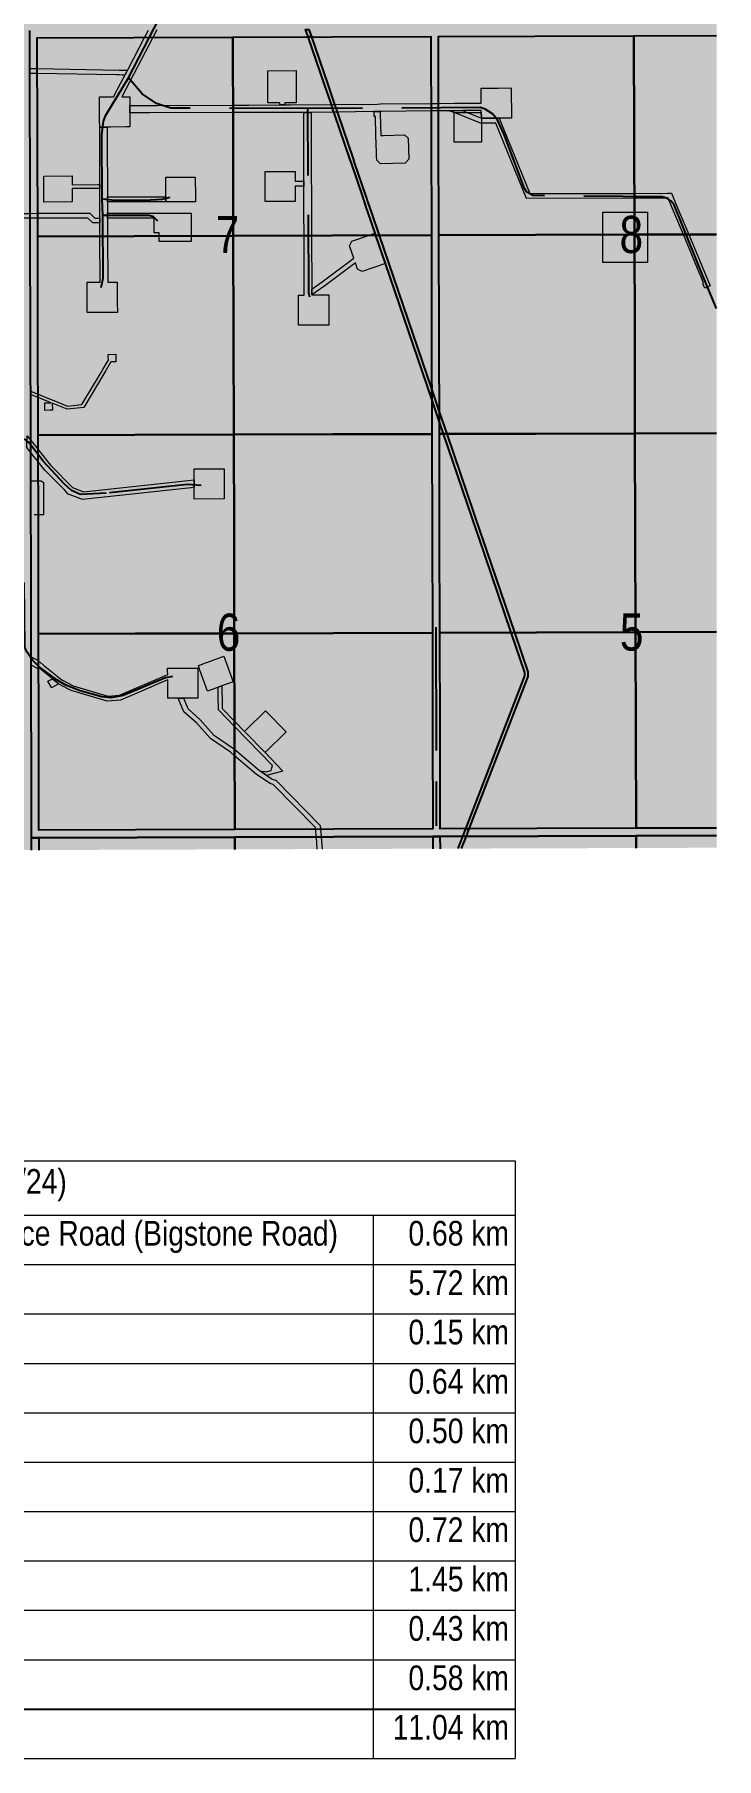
# Model space of a CAD drawing. Extents: x 520549 to 522128, y 6027808 to 6029983.
# Drawn here: x 521631 to 521907, y 6027808 to 6028506 of the extents above; entities that cross this region are included whole.
import ezdxf
from ezdxf.enums import TextEntityAlignment as Align

# ---------------------------------------------------------------- set-up
doc = ezdxf.new("R2010")
doc.units = 0
doc.header["$LTSCALE"] = 5
doc.linetypes.add('DASHED2', pattern=[9.525, 6.35, -3.175])
doc.linetypes.add('foc-UNSURVEYED', pattern=[12.5, 10, -2.5])
doc.layers.get('Defpoints').update_dxf_attribs({"color": 9})
doc.layers.add('AS-ROUTEMAP', color=35, linetype='Continuous', lineweight=0)
for name, color, linetype in [('CG-NOTES', 7, 'Continuous'), ('L-USEC', 7, 'foc-UNSURVEYED'), ('Quarters', 8, 'Continuous'), ('RoadSeg', 57, 'DASHED2'), ('ROE', 35, 'Continuous'), ('S-7', 6, 'Continuous'), ('Townships', 57, 'Continuous')]:
    doc.layers.add(name, color=color, linetype=linetype)
doc.layers.add('ROUTE-MAP-BACKGROUND-H', color=7, linetype='Continuous', true_color=0xf0ebff)
doc.styles.add('0', font='ARIALN.TTF')
doc.styles.add('120', font='ARIALN.TTF', dxfattribs={"height": 13})
doc.styles.add('BOLD', font='ARIALNB.TTF')

# ---------------------------------------------------------------- blocks, each defined once
blk = doc.blocks.new('*T577')
at = {"layer": 'CG-NOTES', "color": 0, "lineweight": -2, "transparency": 16777216}
blk.add_line((0, -221.98), (513.21, -221.98), dxfattribs=at)
at = {"layer": 'Defpoints', "color": 8, "linetype": 'ByBlock', "lineweight": 0, "transparency": 16777216}
for p, q in [((0, 0), (513.21, 0)), ((0, 0), (0, -241.98)), ((513.21, 0), (513.21, -241.98)), ((0, -21.98), (513.21, -21.98)), ((62.67, -21.98), (62.67, -241.98)), ((455.66, -21.98), (455.66, -241.98)), ((0, -41.98), (513.21, -41.98)), ((0, -61.98), (513.21, -61.98)), ((0, -81.98), (513.21, -81.98)), ((0, -101.98), (513.21, -101.98)), ((0, -121.98), (513.21, -121.98)), ((0, -141.98), (513.21, -141.98)), ((0, -161.98), (513.21, -161.98)), ((0, -181.98), (513.21, -181.98)), ((0, -201.98), (513.21, -201.98)), ((0, -241.98), (513.21, -241.98))]:
    blk.add_line(p, q, dxfattribs=at)
at = {"layer": 'CG-NOTES', "color": 154, "transparency": 16777216, "insert": (2.5, -2.33), "char_height": 11.9999, "width": 508.2056, "attachment_point": 1, "style": 'BOLD'}
blk.add_mtext('\\A1;{\\fArial Narrow|b0|i0|c0|p34;\\C14;ROAD USAGE\\fArial Narrow|b1|i0|c0|p34;\\H0.99999x; \\fArial Narrow|b0|i0|c0|p34;\\H0.83333x;\\C256;(LAND SEARCH CURRENT AS OF 02/02/24)}', dxfattribs=at)
at = {"layer": 'CG-NOTES', "transparency": 16777216, "style": '0'}
for s, insert, char_height, width, attachment_point in [('A - B', (31.34, -24.31), 10, 57.6743, 2), ('M.D. of Greenview No. 16 - RRD 0226781 -Service Road (Bigstone Road)', (65.17, -24.31), 9.9999, 387.9871, 1), ('0.68 km', (510.71, -24.31), 10, 52.5443, 3), ('B - C', (31.34, -44.31), 10, 57.6743, 2), ('CRR - LOC 911108 (High Grade Gravel Road)', (65.17, -44.31), 9.9999, 387.9871, 1), ('5.72 km', (510.71, -44.31), 10, 52.5443, 3), ('C - D', (31.34, -64.31), 10, 57.6743, 2), ('CRR - LOC 220764', (65.17, -64.31), 9.9999, 387.9871, 1), ('0.15 km', (510.71, -64.31), 10, 52.5443, 3), ('D - E', (31.34, -84.31), 10, 57.6743, 2), ('CRR - MSL 1381', (65.17, -84.31), 9.9999, 387.9871, 1), ('0.64 km', (510.71, -84.31), 10, 52.5443, 3), ('E - F', (31.34, -104.31), 10, 57.6743, 2), ('Razor - LOC 961337', (65.17, -104.31), 9.9999, 387.9871, 1), ('0.50 km', (510.71, -104.31), 10, 52.5443, 3), ('F - G', (31.34, -124.31), 10, 57.6743, 2), ('CRR - LOC 230162', (65.17, -124.31), 9.9999, 387.9871, 1), ('0.17 km', (510.71, -124.31), 10, 52.5443, 3), ('G - H', (31.34, -144.31), 10, 57.6743, 2), ('CRR - LOC 211338', (65.17, -144.31), 9.9999, 387.9871, 1), ('0.72 km', (510.71, -144.31), 10, 52.5443, 3), ('H - I', (31.34, -164.31), 10, 57.6743, 2), ('CRR - LOC 211108', (65.17, -164.31), 9.9999, 387.9871, 1), ('1.45 km', (510.71, -164.31), 10, 52.5443, 3), ('I - J', (31.34, -184.31), 10, 57.6743, 2), ('CPEC - LOC 231095', (65.17, -184.31), 9.9999, 387.9871, 1), ('0.43 km', (510.71, -184.31), 10, 52.5443, 3), ('J - K', (31.34, -204.31), 10, 57.6743, 2), ('Paramount - LOC 160756', (65.17, -204.31), 9.9999, 387.9871, 1), ('0.58 km', (510.71, -204.31), 10, 52.5443, 3), ('11.04 km', (510.71, -224.31), 10, 52.5443, 3)]:
    blk.add_mtext(s, dxfattribs=dict(at, insert=insert, char_height=char_height, width=width, attachment_point=attachment_point))

msp = doc.modelspace()

# ---------------------------------------------------------------- hatches: boundary and pattern name
at = {"layer": 'ROUTE-MAP-BACKGROUND-H'}
h = msp.add_hatch(color=256, dxfattribs=at)
h.dxf.hatch_style = 1
h.paths.add_polyline_path([(520630.49, 6029199.99), (520630.49, 6029147.72), (520648.82, 6029147.71), (520648.95, 6028175.05), (521624.83, 6028176.24), (521907.38, 6028177.2), (521907.38, 6029199.99)])

# ---------------------------------------------------------------- linework, layer by layer
at = {"layer": 'AS-ROUTEMAP', "flags": 128}
for points in [[(521680.56, 6028508.3), (521678.98, 6028505.27), (521678.98, 6028505.27), (521666.44, 6028481.2), (521667.29, 6028481.21), (521669.58, 6028481.21), (521669.59, 6028478.61), (521669.59, 6028477.71), (521669.59, 6028477.11), (521669.6, 6028474.69), (521669.6, 6028473.94), (521669.61, 6028472.11), (521669.62, 6028469.64), (521669.62, 6028469.01), (521668.03, 6028469.01), (521661.74, 6028468.99), (521660.47, 6028468.98), (521657.42, 6028468.98), (521657.42, 6028469.36), (521657.41, 6028471.62), (521657.4, 6028473.27), (521657.4, 6028474.23), (521657.39, 6028477.91), (521657.38, 6028479.66), (521657.38, 6028481.18), (521658.44, 6028481.18), (521659.14, 6028481.18), (521659.65, 6028481.18), (521660.45, 6028481.19), (521660.87, 6028481.19), (521662.09, 6028481.19), (521662.34, 6028481.19), (521663.03, 6028481.19), (521665.87, 6028486.66), (521666.89, 6028488.61), (521667.43, 6028489.65), (521667.74, 6028490.24), (521668.78, 6028492.22), (521675.57, 6028505.26), (521677.15, 6028508.28)], [(521629.16, 6028492.7), (521632.18, 6028492.65), (521665.31, 6028492.07), (521666.43, 6028492.05), (521667.55, 6028492.03), (521667.98, 6028492.02), (521668.66, 6028492.01), (521668.66, 6028492.01), (521667.74, 6028490.24), (521667.63, 6028490.03), (521666.95, 6028490.04), (521666.51, 6028490.05), (521665.4, 6028490.07), (521664.28, 6028490.09), (521632.18, 6028490.65), (521629.17, 6028490.7)], [(521629.44, 6028362.03), (521632.46, 6028360.82), (521635.99, 6028359.41), (521638.14, 6028358.54), (521644.41, 6028356.04), (521650.25, 6028356.64), (521657.96, 6028369.58), (521658.74, 6028370.87), (521660.51, 6028373.85), (521660.94, 6028374.57), (521660.89, 6028376.15), (521660.86, 6028376.91), (521663.91, 6028377.02), (521663.94, 6028376.26), (521664.02, 6028373.97), (521663.49, 6028373.95), (521661.96, 6028373.9), (521659.87, 6028370.39), (521659.09, 6028369.09), (521659.09, 6028369.09), (521650.98, 6028355.49), (521644.23, 6028354.79), (521638.21, 6028357.2), (521638.25, 6028354.32), (521637.18, 6028354.3), (521635.2, 6028354.27), (521635.18, 6028355.81), (521635.15, 6028357.32), (521635.52, 6028357.33), (521637.81, 6028357.36), (521635.72, 6028358.2), (521632.46, 6028359.5), (521629.44, 6028360.71)], [(521629.52, 6028325.71), (521631.03, 6028325.71), (521631.13, 6028325.71), (521632.32, 6028325.71), (521632.53, 6028325.72), (521633.71, 6028325.72), (521633.71, 6028325.72), (521634.6, 6028325.1), (521634.6, 6028323.3), (521634.6, 6028322.93), (521634.61, 6028322.13), (521634.61, 6028320.15), (521634.62, 6028317.87), (521634.63, 6028311.99), (521632.56, 6028311.99), (521632.39, 6028311.99), (521630.87, 6028311.98)], [(521629.67, 6028254.49), (521632.69, 6028252.95), (521632.69, 6028251.28), (521632.69, 6028250.44), (521632.69, 6028250.1), (521632.69, 6028250.1), (521632.69, 6028249.52), (521632.53, 6028249.61), (521629.67, 6028251.07)], [(521745.61, 6028176.65), (521745.22, 6028181.47), (521745.2, 6028181.63), (521744.95, 6028184.64), (521744.89, 6028185.35), (521727.75, 6028202.78), (521726.47, 6028203.14), (521720.99, 6028206.82), (521712.06, 6028214.44), (521710.41, 6028215.85), (521702.26, 6028221.36), (521696.76, 6028227.63), (521691.57, 6028232.18), (521689.28, 6028237.7), (521689.4, 6028237.69), (521690.81, 6028237.7), (521691.45, 6028237.7), (521692.89, 6028234.23), (521693.24, 6028233.37), (521698.18, 6028229.05), (521703.59, 6028222.87), (521711.62, 6028217.44), (521712.05, 6028217.08), (521722.2, 6028208.42), (521722.24, 6028208.39), (521722.95, 6028207.91), (521724.72, 6028206.73), (521725.05, 6028206.51), (521725.13, 6028206.45), (521727.31, 6028204.98), (521728.72, 6028204.59), (521728.8, 6028204.57), (521729.11, 6028204.26), (521746.83, 6028186.23), (521746.96, 6028184.65), (521747.19, 6028181.81), (521747.21, 6028181.63), (521747.62, 6028176.66)]]:
    msp.add_lwpolyline(points, dxfattribs=at)
for points in [[(521732.46, 6028478.81), (521732.46, 6028477.92), (521730.46, 6028477.92), (521730.46, 6028478.81), (521728.96, 6028478.8), (521725.53, 6028478.79), (521725.5, 6028491.8), (521737.01, 6028491.84), (521737.04, 6028478.83), (521734.59, 6028478.82), (521733.84, 6028478.82), (521732.46, 6028478.81)], [(521824.21, 6028484.8), (521824.27, 6028472.6), (521819.32, 6028472.58), (521812.07, 6028472.56), (521812.06, 6028474.91), (521812.06, 6028475.66), (521804.42, 6028475.63), (521801.06, 6028475.62), (521799.13, 6028475.59), (521794.72, 6028475.54), (521791.71, 6028475.51), (521771.64, 6028475.27), (521771.13, 6028475.27), (521771.07, 6028475.27), (521770.13, 6028475.26), (521768.57, 6028475.24), (521753.62, 6028475.07), (521752.33, 6028475.05), (521743.13, 6028474.94), (521740.11, 6028474.93), (521719.15, 6028474.85), (521718.07, 6028474.85), (521717.5, 6028474.85), (521716.49, 6028474.84), (521715.7, 6028474.84), (521715.09, 6028474.84), (521711.46, 6028474.83), (521677.73, 6028474.72), (521674.49, 6028474.71), (521669.6, 6028474.69), (521669.59, 6028477.11), (521669.59, 6028477.71), (521677.47, 6028477.73), (521680.71, 6028477.75), (521711.45, 6028477.85), (521714.93, 6028477.86), (521715.08, 6028477.86), (521716.23, 6028477.86), (521716.48, 6028477.86), (521716.8, 6028477.86), (521717.89, 6028477.86), (521730.46, 6028477.92), (521732.46, 6028477.92), (521733.84, 6028477.94), (521734.59, 6028477.94), (521751.29, 6028478.12), (521752.57, 6028478.13), (521769.88, 6028478.31), (521771.24, 6028478.33), (521791.7, 6028478.54), (521794.72, 6028478.57), (521801.05, 6028478.64), (521812.04, 6028478.68), (521812.04, 6028479.16), (521812.03, 6028479.66), (521812.02, 6028481.14), (521812.01, 6028484.76), (521812.39, 6028484.76), (521814.11, 6028484.77), (521815.52, 6028484.77), (521817.34, 6028484.78), (521818.83, 6028484.78), (521824.21, 6028484.8)], [(521750.25, 6028388.79), (521738.04, 6028388.75), (521738.01, 6028400.95), (521739.09, 6028400.96), (521740.31, 6028400.96), (521740.22, 6028425.01), (521740.19, 6028434.25), (521740.18, 6028436.54), (521740.17, 6028438.82), (521740.17, 6028439.82), (521740.17, 6028440.32), (521740.16, 6028440.82), (521740.16, 6028444.32), (521740.16, 6028445.07), (521740.16, 6028447.09), (521740.15, 6028450.37), (521740.15, 6028451.87), (521740.11, 6028474.18), (521740.11, 6028474.93), (521743.13, 6028474.94), (521743.13, 6028474.19), (521743.18, 6028452.03), (521743.18, 6028450.53), (521743.2, 6028440.83), (521743.2, 6028439.83), (521743.2, 6028438.83), (521743.21, 6028436.54), (521743.22, 6028434.26), (521743.25, 6028425.02), (521743.33, 6028403.41), (521743.33, 6028400.99), (521750.22, 6028400.99), (521750.25, 6028388.79)], [(521771.09, 6028474.52), (521771.37, 6028465.58), (521771.94, 6028465.6), (521772.44, 6028465.61), (521780.87, 6028465.87), (521782.42, 6028464.42), (521782.68, 6028455.92), (521781.22, 6028454.37), (521771.22, 6028454.06), (521769.68, 6028455.52), (521769.62, 6028457.18), (521769.58, 6028458.73), (521769.37, 6028465.52), (521769.13, 6028473.25), (521768.63, 6028473.24), (521768.58, 6028474.49), (521768.57, 6028475.24), (521770.13, 6028475.26), (521771.07, 6028475.27), (521771.09, 6028474.52)], [(521806.27, 6028474.89), (521812.07, 6028472.56), (521818.84, 6028472.58), (521819.32, 6028472.58), (521831.74, 6028442.04), (521874.06, 6028442.15), (521887.45, 6028442.19), (521889.14, 6028442.19), (521889.97, 6028440.19), (521890.39, 6028439.19), (521891.34, 6028436.91), (521892.29, 6028434.63), (521896.09, 6028425.5), (521904.76, 6028404.68), (521903.56, 6028404.18), (521903.38, 6028404.1), (521902.64, 6028403.8), (521902.42, 6028404.31), (521901.87, 6028405.64), (521902.15, 6028405.76), (521901.25, 6028407.91), (521900.87, 6028408.82), (521900.59, 6028409.49), (521893.93, 6028425.49), (521890.12, 6028434.62), (521889.17, 6028436.91), (521888.22, 6028439.19), (521887.81, 6028440.19), (521887.27, 6028440.19), (521885.64, 6028440.18), (521874.06, 6028440.15), (521830.39, 6028440.04), (521817.97, 6028470.58), (521812.08, 6028470.56), (521811.69, 6028470.56), (521801.07, 6028474.85), (521800.95, 6028474.86), (521799.13, 6028475.59), (521801.06, 6028475.62), (521804.42, 6028475.63), (521806.27, 6028474.89)], [(521802.45, 6028462.87), (521801.11, 6028462.87), (521801.07, 6028474.84), (521806.27, 6028474.89), (521812.06, 6028474.91), (521812.07, 6028472.56), (521812.08, 6028470.56), (521812.11, 6028462.91), (521804.18, 6028462.88), (521802.45, 6028462.87)], [(521660.6, 6028424.75), (521660.66, 6028406.15), (521664.55, 6028406.16), (521664.56, 6028400.05), (521664.57, 6028397.97), (521664.58, 6028393.96), (521660.37, 6028393.95), (521658.2, 6028393.94), (521652.38, 6028393.92), (521652.35, 6028406.12), (521656.86, 6028406.14), (521657.61, 6028406.14), (521657.55, 6028424.75), (521657.54, 6028430.17), (521657.53, 6028432.17), (521657.52, 6028434.11), (521657.52, 6028436.39), (521657.51, 6028438.68), (521657.5, 6028443.42), (521657.49, 6028444.17), (521657.49, 6028444.47), (521657.49, 6028445.07), (521657.49, 6028445.14), (521657.49, 6028445.67), (521657.43, 6028464.8), (521657.42, 6028467.28), (521657.42, 6028468.98), (521660.47, 6028468.98), (521660.47, 6028468.48), (521660.48, 6028466.01), (521660.48, 6028464.81), (521660.55, 6028440.69), (521660.56, 6028438.68), (521660.57, 6028436.4), (521660.57, 6028434.11), (521660.58, 6028432.11), (521660.58, 6028431.36), (521660.6, 6028424.75)], [(521657.49, 6028444.47), (521657.49, 6028444.17), (521656.74, 6028444.17), (521646.29, 6028444.15), (521646.29, 6028443.4), (521646.3, 6028438.66), (521634.8, 6028438.64), (521634.77, 6028449.15), (521646.28, 6028449.17), (521646.29, 6028447.06), (521646.29, 6028446.06), (521646.29, 6028445.66), (521656.74, 6028445.67), (521657.49, 6028445.67), (521657.49, 6028445.14), (521657.49, 6028445.07), (521657.49, 6028444.47)], [(521696.2, 6028438.76), (521687.82, 6028438.73), (521686.32, 6028438.73), (521684.19, 6028438.73), (521684.19, 6028440.73), (521684.17, 6028448.73), (521696.18, 6028448.75), (521696.2, 6028440.66), (521696.2, 6028438.76)], [(521727.53, 6028451), (521728.1, 6028451), (521729.13, 6028451), (521729.18, 6028451), (521736.65, 6028451.02), (521736.65, 6028450.19), (521736.66, 6028447.08), (521740.16, 6028447.09), (521740.16, 6028445.07), (521736.67, 6028445.06), (521736.67, 6028444.31), (521736.68, 6028440.32), (521736.68, 6028438.82), (521727.09, 6028438.8), (521725.58, 6028438.8), (521724.48, 6028438.79), (521724.48, 6028440.29), (521724.45, 6028451), (521726.58, 6028451), (521727.53, 6028451)], [(521684.19, 6028440.73), (521684.19, 6028438.73), (521660.56, 6028438.68), (521660.55, 6028440.69), (521684.19, 6028440.73)], [(521611.36, 6028434.02), (521629.29, 6028434.05), (521632.3, 6028434.06), (521653.42, 6028434.1), (521655.48, 6028432.16), (521656.78, 6028432.16), (521657.53, 6028432.17), (521657.54, 6028430.17), (521656.79, 6028430.16), (521654.68, 6028430.16), (521652.63, 6028432.1), (521632.31, 6028432.06), (521629.29, 6028432.06), (521614.24, 6028432.03), (521612.44, 6028432.03), (521608.59, 6028426.17), (521606.91, 6028427.27), (521611.36, 6028434.02)], [(521694.53, 6028434.17), (521694.56, 6028424.86), (521694.56, 6028422.66), (521687.97, 6028422.65), (521686.47, 6028422.65), (521681.55, 6028422.64), (521681.55, 6028424.82), (521681.54, 6028426.14), (521679.54, 6028426.14), (521679.53, 6028431.39), (521679.53, 6028432.14), (521660.58, 6028432.11), (521660.57, 6028434.11), (521686.45, 6028434.16), (521687.95, 6028434.16), (521694.53, 6028434.17)], [(521879.4, 6028425.45), (521879.43, 6028414.12), (521874.13, 6028414.11), (521861.32, 6028414.08), (521861.29, 6028425.39), (521861.27, 6028434.55), (521866.3, 6028434.56), (521868.3, 6028434.56), (521874.08, 6028434.58), (521879.38, 6028434.59), (521879.4, 6028425.45)], [(521769.37, 6028425.1), (521773.26, 6028413.7), (521763.79, 6028410.47), (521761.89, 6028411.4), (521761.02, 6028413.95), (521748.68, 6028404.65), (521743.33, 6028400.99), (521743.33, 6028403.41), (521747.51, 6028406.27), (521760.34, 6028415.94), (521758.65, 6028420.88), (521759.59, 6028422.78), (521766.36, 6028425.09), (521769.06, 6028426.01), (521769.37, 6028425.1)], [(521646.44, 6028323.01), (521650.83, 6028321.24), (521695.66, 6028326.19), (521695.66, 6028323.57), (521695.67, 6028323.12), (521694.47, 6028322.98), (521650.4, 6028318.13), (521646.51, 6028319.69), (521644.7, 6028320.41), (521643.11, 6028322.05), (521635.24, 6028330.1), (521632.52, 6028333.49), (521632.49, 6028333.52), (521630.66, 6028335.79), (521629.49, 6028337.25), (521627.94, 6028339.18), (521628.05, 6028343.91), (521629.48, 6028342.13), (521631.52, 6028339.59), (521632.51, 6028338.37), (521633.35, 6028337.32), (521637.53, 6028332.12), (521646.44, 6028323.01)], [(521707.88, 6028318.43), (521695.68, 6028318.39), (521695.67, 6028321.28), (521695.67, 6028321.35), (521695.67, 6028321.89), (521695.67, 6028322.36), (521695.67, 6028322.86), (521695.67, 6028322.92), (521695.67, 6028323.12), (521695.66, 6028323.57), (521695.66, 6028326.19), (521695.65, 6028330.59), (521707.85, 6028330.63), (521707.88, 6028318.43)], [(521646.63, 6028242.77), (521660.73, 6028238.62), (521665.42, 6028238.97), (521684.98, 6028247.35), (521684.97, 6028248.89), (521684.97, 6028249.88), (521686.1, 6028249.88), (521686.86, 6028249.87), (521687.77, 6028249.87), (521690.14, 6028249.9), (521695.34, 6028249.91), (521697.16, 6028249.92), (521697.15, 6028249.42), (521697.18, 6028244.82), (521697.21, 6028237.73), (521690.81, 6028237.69), (521689.4, 6028237.69), (521689.28, 6028237.7), (521685.02, 6028237.69), (521684.99, 6028245.16), (521681.11, 6028243.51), (521678.21, 6028242.26), (521676.47, 6028241.52), (521671.29, 6028239.3), (521665.9, 6028236.99), (521660.51, 6028236.59), (521645.88, 6028240.89), (521641.89, 6028242.95), (521640.94, 6028243.44), (521640.37, 6028243.9), (521640.28, 6028243.98), (521639.02, 6028245.01), (521638.46, 6028245.47), (521638.14, 6028245.73), (521635.44, 6028247.93), (521633.95, 6028249.15), (521632.72, 6028250.15), (521632.69, 6028250.17), (521632.69, 6028250.44), (521632.69, 6028251.28), (521632.69, 6028252.78), (521633.41, 6028252.19), (521634.65, 6028251.18), (521640.05, 6028246.77), (521640.37, 6028246.5), (521642.06, 6028245.13), (521642.28, 6028245.01), (521642.35, 6028244.98), (521646.63, 6028242.77)], [(521704.48, 6028241.82), (521701.13, 6028240.61), (521698.05, 6028249.15), (521697.86, 6028249.68), (521697.75, 6028249.98), (521697.4, 6028250.96), (521699.1, 6028251.57), (521699.17, 6028251.6), (521700.74, 6028252.16), (521700.78, 6028252.18), (521707.79, 6028254.71), (521711.52, 6028244.36), (521706.98, 6028242.72), (521705.48, 6028242.18), (521704.48, 6028241.82)], [(521637.96, 6028241.95), (521637.92, 6028241.93), (521637.84, 6028242.09), (521636.47, 6028244.61), (521638.29, 6028245.6), (521638.46, 6028245.47), (521639.02, 6028245.01), (521640.28, 6028243.98), (521640.33, 6028243.88), (521640.6, 6028243.38), (521637.96, 6028241.95)], [(521731.65, 6028208.25), (521729.09, 6028207.54), (521726.57, 6028206.85), (521726.18, 6028206.74), (521725.13, 6028206.45), (521725.05, 6028206.51), (521724.72, 6028206.73), (521722.95, 6028207.91), (521722.24, 6028208.39), (521724.5, 6028208.03), (521724.93, 6028207.95), (521725.36, 6028208.08), (521726.87, 6028208.49), (521727.15, 6028209.51), (521727.41, 6028210.46), (521712.03, 6028226.29), (521705.52, 6028233), (521705.51, 6028235.16), (521705.5, 6028236.6), (521705.48, 6028242.18), (521706.98, 6028242.72), (521707.01, 6028235.05), (521707.02, 6028233.61), (521712.02, 6028228.45), (521716.05, 6028224.31), (521716.46, 6028223.89), (521724.42, 6028215.69), (521731.65, 6028208.25)], [(521733.03, 6028224.06), (521724.42, 6028215.69), (521716.46, 6028223.89), (521716.05, 6028224.31), (521716.77, 6028225), (521724.67, 6028232.67), (521733.03, 6028224.06)]]:
    msp.add_lwpolyline(points, close=True, dxfattribs=at)
at = {"layer": 'L-USEC'}
msp.add_line((521793.6, 6028266.51), (521793.8, 6028186.04), dxfattribs=at)
at = {"layer": 'Quarters', "color": 17}
for points in [[(521671.62, 6028344.33), (521632.49, 6028344.21), (521632.41, 6028384.44), (521632.32, 6028424.67), (521632.24, 6028464.9), (521632.15, 6028505.13), (521671.27, 6028505.25), (521711.39, 6028505.38), (521751.51, 6028505.5), (521791.63, 6028505.63), (521791.73, 6028465.4), (521791.83, 6028425.17), (521791.93, 6028384.94), (521792.03, 6028344.71), (521751.89, 6028344.58), (521711.76, 6028344.46)], [(521671.98, 6028184.41), (521632.83, 6028184.29), (521632.75, 6028223.52), (521632.66, 6028263.75), (521632.58, 6028303.98), (521632.49, 6028344.21), (521671.62, 6028344.33), (521711.76, 6028344.46), (521751.89, 6028344.58), (521792.03, 6028344.71), (521792.13, 6028304.48), (521792.23, 6028264.25), (521792.33, 6028224.02), (521792.42, 6028184.79), (521752.28, 6028184.67), (521712.14, 6028184.54)]]:
    msp.add_lwpolyline(points, close=True, dxfattribs=at)
at = {"layer": 'Quarters'}
for points in [[(521671.45, 6028424.79), (521632.32, 6028424.67), (521632.24, 6028464.9), (521632.15, 6028505.13), (521671.27, 6028505.25), (521711.39, 6028505.38), (521711.48, 6028465.15), (521711.57, 6028424.92)], [(521671.45, 6028424.79), (521632.32, 6028424.67), (521632.24, 6028464.9), (521632.15, 6028505.13), (521671.27, 6028505.25), (521711.39, 6028505.38), (521711.48, 6028465.15), (521711.57, 6028424.92)], [(521751.7, 6028425.04), (521711.57, 6028424.92), (521711.48, 6028465.15), (521711.39, 6028505.38), (521751.51, 6028505.5), (521791.63, 6028505.63), (521791.73, 6028465.4), (521791.83, 6028425.17)], [(521751.7, 6028425.04), (521711.57, 6028424.92), (521711.48, 6028465.15), (521711.39, 6028505.38), (521751.51, 6028505.5), (521791.63, 6028505.63), (521791.73, 6028465.4), (521791.83, 6028425.17)], [(521833.97, 6028425.31), (521794.85, 6028425.18), (521794.75, 6028465.41), (521794.65, 6028505.64), (521833.77, 6028505.76), (521873.89, 6028505.89), (521873.99, 6028465.66), (521874.1, 6028425.43)], [(521833.97, 6028425.31), (521794.85, 6028425.18), (521794.75, 6028465.41), (521794.65, 6028505.64), (521833.77, 6028505.76), (521873.89, 6028505.89), (521873.99, 6028465.66), (521874.1, 6028425.43)], [(521671.62, 6028344.33), (521632.49, 6028344.21), (521632.41, 6028384.44), (521632.32, 6028424.67), (521671.45, 6028424.79), (521711.57, 6028424.92), (521711.67, 6028384.69), (521711.76, 6028344.46)], [(521671.62, 6028344.33), (521632.49, 6028344.21), (521632.41, 6028384.44), (521632.32, 6028424.67), (521671.45, 6028424.79), (521711.57, 6028424.92), (521711.67, 6028384.69), (521711.76, 6028344.46)], [(521792.03, 6028344.71), (521751.89, 6028344.58), (521711.76, 6028344.46), (521711.67, 6028384.69), (521711.57, 6028424.92), (521751.7, 6028425.04), (521791.83, 6028425.17), (521791.93, 6028384.94)], [(521792.03, 6028344.71), (521751.89, 6028344.58), (521711.76, 6028344.46), (521711.67, 6028384.69), (521711.57, 6028424.92), (521751.7, 6028425.04), (521791.83, 6028425.17), (521791.93, 6028384.94)], [(521834.18, 6028344.84), (521795.05, 6028344.72), (521794.95, 6028384.95), (521794.85, 6028425.18), (521833.97, 6028425.31), (521874.1, 6028425.43), (521874.21, 6028385.2), (521874.31, 6028344.97)], [(521834.18, 6028344.84), (521795.05, 6028344.72), (521794.95, 6028384.95), (521794.85, 6028425.18), (521833.97, 6028425.31), (521874.1, 6028425.43), (521874.21, 6028385.2), (521874.31, 6028344.97)], [(521671.8, 6028263.87), (521632.66, 6028263.75), (521632.58, 6028303.98), (521632.49, 6028344.21), (521671.62, 6028344.33), (521711.76, 6028344.46), (521711.85, 6028304.23), (521711.94, 6028264)], [(521671.8, 6028263.87), (521632.66, 6028263.75), (521632.58, 6028303.98), (521632.49, 6028344.21), (521671.62, 6028344.33), (521711.76, 6028344.46), (521711.85, 6028304.23), (521711.94, 6028264)], [(521711.76, 6028344.46), (521751.89, 6028344.58), (521792.03, 6028344.71), (521792.13, 6028304.48), (521792.23, 6028264.25), (521752.08, 6028264.12), (521711.94, 6028264), (521711.85, 6028304.23)], [(521711.76, 6028344.46), (521751.89, 6028344.58), (521792.03, 6028344.71), (521792.13, 6028304.48), (521792.23, 6028264.25), (521752.08, 6028264.12), (521711.94, 6028264), (521711.85, 6028304.23)], [(521834.38, 6028264.39), (521795.24, 6028264.26), (521795.15, 6028304.49), (521795.05, 6028344.72), (521834.18, 6028344.84), (521874.31, 6028344.97), (521874.42, 6028304.74), (521874.52, 6028264.51)], [(521834.38, 6028264.39), (521795.24, 6028264.26), (521795.15, 6028304.49), (521795.05, 6028344.72), (521834.18, 6028344.84), (521874.31, 6028344.97), (521874.42, 6028304.74), (521874.52, 6028264.51)], [(521671.98, 6028184.41), (521632.83, 6028184.29), (521632.75, 6028223.52), (521632.66, 6028263.75), (521671.8, 6028263.87), (521711.94, 6028264), (521712.04, 6028223.77), (521712.14, 6028184.54)], [(521671.98, 6028184.41), (521632.83, 6028184.29), (521632.75, 6028223.52), (521632.66, 6028263.75), (521671.8, 6028263.87), (521711.94, 6028264), (521712.04, 6028223.77), (521712.14, 6028184.54)], [(521752.28, 6028184.67), (521712.14, 6028184.54), (521712.04, 6028223.77), (521711.94, 6028264), (521752.08, 6028264.12), (521792.23, 6028264.25), (521792.33, 6028224.02), (521792.42, 6028184.79)], [(521752.28, 6028184.67), (521712.14, 6028184.54), (521712.04, 6028223.77), (521711.94, 6028264), (521752.08, 6028264.12), (521792.23, 6028264.25), (521792.33, 6028224.02), (521792.42, 6028184.79)], [(521834.59, 6028184.93), (521795.44, 6028184.8), (521795.34, 6028224.03), (521795.24, 6028264.26), (521834.38, 6028264.39), (521874.52, 6028264.51), (521874.64, 6028224.28), (521874.75, 6028185.06)], [(521834.59, 6028184.93), (521795.44, 6028184.8), (521795.34, 6028224.03), (521795.24, 6028264.26), (521834.38, 6028264.39), (521874.52, 6028264.51), (521874.64, 6028224.28), (521874.75, 6028185.06)]]:
    msp.add_lwpolyline(points, close=True, dxfattribs=at)
at = {"layer": 'Quarters', "color": 17}
for points in [[(521907.38, 6028345.08), (521874.31, 6028344.97), (521834.18, 6028344.84), (521795.05, 6028344.72), (521794.95, 6028384.95), (521794.85, 6028425.18), (521794.75, 6028465.41), (521794.65, 6028505.64), (521833.77, 6028505.76), (521873.89, 6028505.89), (521907.38, 6028506)], [(521907.38, 6028185.16), (521874.75, 6028185.06), (521834.59, 6028184.93), (521795.44, 6028184.8), (521795.34, 6028224.03), (521795.24, 6028264.26), (521795.15, 6028304.49), (521795.05, 6028344.72), (521834.18, 6028344.84), (521874.31, 6028344.97), (521907.38, 6028345.08)], [(521632.85, 6028176.27), (521632.84, 6028181.27), (521671.98, 6028181.4), (521712.13, 6028181.52), (521752.28, 6028181.65), (521792.43, 6028181.78), (521792.44, 6028176.81)], [(521795.46, 6028176.82), (521795.45, 6028181.79), (521834.59, 6028181.91), (521874.74, 6028182.04), (521907.38, 6028182.14)]]:
    msp.add_lwpolyline(points, dxfattribs=at)
at = {"layer": 'Quarters'}
for points in [[(521907.38, 6028425.54), (521874.1, 6028425.43), (521873.99, 6028465.66), (521873.89, 6028505.89), (521907.38, 6028506)], [(521907.38, 6028425.54), (521874.1, 6028425.43), (521873.99, 6028465.66), (521873.89, 6028505.89), (521907.38, 6028506)], [(521907.38, 6028345.08), (521874.31, 6028344.97), (521874.21, 6028385.2), (521874.1, 6028425.43), (521907.38, 6028425.54)], [(521907.38, 6028345.08), (521874.31, 6028344.97), (521874.21, 6028385.2), (521874.1, 6028425.43), (521907.38, 6028425.54)], [(521907.38, 6028264.62), (521874.52, 6028264.51), (521874.42, 6028304.74), (521874.31, 6028344.97), (521907.38, 6028345.08)], [(521907.38, 6028264.62), (521874.52, 6028264.51), (521874.42, 6028304.74), (521874.31, 6028344.97), (521907.38, 6028345.08)], [(521907.38, 6028185.16), (521874.75, 6028185.06), (521874.64, 6028224.28), (521874.52, 6028264.51), (521907.38, 6028264.62)], [(521907.38, 6028185.16), (521874.75, 6028185.06), (521874.64, 6028224.28), (521874.52, 6028264.51), (521907.38, 6028264.62)], [(521632.85, 6028176.27), (521632.84, 6028181.27), (521671.98, 6028181.4), (521712.13, 6028181.52), (521712.14, 6028176.54)], [(521632.85, 6028176.27), (521632.84, 6028181.27), (521671.98, 6028181.4), (521712.13, 6028181.52), (521712.14, 6028176.54)], [(521712.14, 6028176.54), (521712.13, 6028181.52), (521752.28, 6028181.65), (521792.43, 6028181.78), (521792.44, 6028176.81)], [(521712.14, 6028176.54), (521712.13, 6028181.52), (521752.28, 6028181.65), (521792.43, 6028181.78), (521792.44, 6028176.81)], [(521795.46, 6028176.82), (521795.45, 6028181.79), (521834.59, 6028181.91), (521874.74, 6028182.04), (521874.75, 6028177.09)], [(521795.46, 6028176.82), (521795.45, 6028181.79), (521834.59, 6028181.91), (521874.74, 6028182.04), (521874.75, 6028177.09)], [(521874.75, 6028177.09), (521874.74, 6028182.04), (521907.38, 6028182.14)], [(521874.75, 6028177.09), (521874.74, 6028182.04), (521907.38, 6028182.14)]]:
    msp.add_lwpolyline(points, dxfattribs=at)
at = {"layer": 'RoadSeg'}
for p, q in [((521669.08, 6028488.98), (521712.9, 6028573.62)), ((521658.67, 6028433.15), (521658.47, 6028439.95))]:
    msp.add_line(p, q, dxfattribs=at)
for points in [[(521658.47, 6028439.95), (521658.27, 6028465.77), (521658.97, 6028471.37), (521659.97, 6028473.77), (521669.08, 6028488.98)], [(521741.72, 6028476.47), (521686.29, 6028476.67), (521680.48, 6028478.47), (521674.68, 6028482.38), (521669.08, 6028488.98)], [(521907.38, 6028395.49), (521901.8, 6028408.74), (521890.19, 6028437.55), (521888.89, 6028439.15), (521887.19, 6028440.26), (521885.29, 6028440.76), (521832.96, 6028441.25), (521830.46, 6028442.56), (521829.56, 6028444.16), (521821.26, 6028465.97), (521818.56, 6028471.97), (521816.55, 6028474.37), (521813.65, 6028476.17), (521811.55, 6028476.87), (521741.72, 6028476.47)], [(521742.62, 6028400.13), (521742.22, 6028401.73), (521741.72, 6028476.47)], [(521658.47, 6028439.95), (521663.67, 6028439.45), (521675.68, 6028439.35), (521682.78, 6028439.75), (521685.99, 6028440.66)], [(521658.07, 6028404.04), (521658.77, 6028407.84), (521658.67, 6028433.15)], [(521680.98, 6028430.85), (521679.18, 6028432.65), (521677.48, 6028433.15), (521658.67, 6028433.15)], [(521698.59, 6028323.89), (521692.99, 6028324.3), (521660.07, 6028320.69), (521649.67, 6028320.19), (521646.07, 6028321.79), (521643.06, 6028324.49), (521634.56, 6028333.7), (521628.66, 6028341.3), (521626.96, 6028342.7)], [(521686.99, 6028246.56), (521684.09, 6028246.05), (521666.88, 6028238.85), (521662.07, 6028237.85), (521658.27, 6028238.25), (521649.47, 6028240.75), (521643.66, 6028243.05), (521640.06, 6028245.15), (521632.96, 6028250.46), (521630.36, 6028252.96), (521627.96, 6028256.46), (521627.16, 6028258.46), (521626.76, 6028284.57)]]:
    msp.add_lwpolyline(points, dxfattribs=at)
at = {"layer": 'ROE'}
for points in [[(521742.15, 6028508.49), (521743.19, 6028505.48), (521749.81, 6028486.22), (521752.32, 6028478.88), (521752.57, 6028478.13), (521752.83, 6028477.38), (521753.51, 6028475.37), (521753.62, 6028475.07), (521753.87, 6028474.32), (521760.09, 6028456.08), (521760.58, 6028454.66), (521765.28, 6028440.87), (521765.62, 6028439.87), (521765.97, 6028438.87), (521766.74, 6028436.58), (521767.52, 6028434.3), (521770.66, 6028425.1), (521791.99, 6028362.59), (521795.02, 6028353.68), (521798.08, 6028344.73), (521811.76, 6028304.62), (521812.42, 6028302.7), (521825.5, 6028264.36), (521830.94, 6028248.4), (521830.9, 6028246.54), (521807.04, 6028184.84), (521805.87, 6028181.82), (521805.87, 6028181.82), (521804.56, 6028181.81), (521805.73, 6028184.84), (521829.69, 6028246.78), (521829.72, 6028248.21), (521824.21, 6028264.35), (521810.91, 6028303.35), (521810.25, 6028305.27), (521796.79, 6028344.73), (521795.03, 6028349.88), (521791.99, 6028358.79), (521773.26, 6028413.7), (521769.37, 6028425.1), (521769.06, 6028426.01), (521766.24, 6028434.3), (521765.46, 6028436.58), (521764.68, 6028438.86), (521764.34, 6028439.86), (521764, 6028440.86), (521759.4, 6028454.33), (521758.92, 6028455.75), (521752.59, 6028474.3), (521752.33, 6028475.05), (521752.23, 6028475.35), (521751.54, 6028477.38), (521751.29, 6028478.12), (521751.03, 6028478.88), (521748.66, 6028485.81), (521741.9, 6028505.47), (521740.87, 6028508.49)], [(521802.64, 6028176.85), (521804.56, 6028181.81), (521805.87, 6028181.82), (521803.95, 6028176.85)]]:
    msp.add_lwpolyline(points, dxfattribs=at)
for points in [[(521743.19, 6028505.48), (521741.9, 6028505.47), (521740.87, 6028508.49), (521742.15, 6028508.49), (521743.19, 6028505.48)], [(521795.02, 6028353.68), (521795.03, 6028349.88), (521791.99, 6028358.79), (521791.99, 6028362.59), (521795.02, 6028353.68)], [(521805.87, 6028181.82), (521804.56, 6028181.81), (521805.73, 6028184.84), (521807.04, 6028184.84), (521805.87, 6028181.82)]]:
    msp.add_lwpolyline(points, close=True, dxfattribs=at)
at = {"layer": 'Townships'}
for points in [[(521907.38, 6028182.14), (521874.74, 6028182.04), (521795.45, 6028181.79), (521792.43, 6028181.78), (521712.13, 6028181.52), (521632.84, 6028181.27), (521629.82, 6028181.26), (521629.81, 6028184.28), (521629.65, 6028263.74), (521629.48, 6028344.2), (521629.31, 6028424.66), (521629.14, 6028505.12), (521629.13, 6028508.13)], [(521629.83, 6028176.26), (521629.82, 6028181.26), (521632.84, 6028181.27), (521712.13, 6028181.52), (521792.43, 6028181.78), (521795.45, 6028181.79), (521874.74, 6028182.04), (521907.38, 6028182.14)]]:
    msp.add_lwpolyline(points, dxfattribs=at)

# ---------------------------------------------------------------- block references
msp.add_blockref('*T577', (521312.57, 6028050.42))

# ---------------------------------------------------------------- texts
at = {"layer": 'S-7', "style": '120'}
for s, p in [('7', (521709.21, 6028425.44)), ('8', (521872.84, 6028425.5)), ('6', (521709.65, 6028264.46)), ('5', (521872.98, 6028264.53))]:
    msp.add_text(s, height=15.01, dxfattribs=at).set_placement(p, align=Align.MIDDLE_CENTER)

doc.saveas('drawing.dxf')
